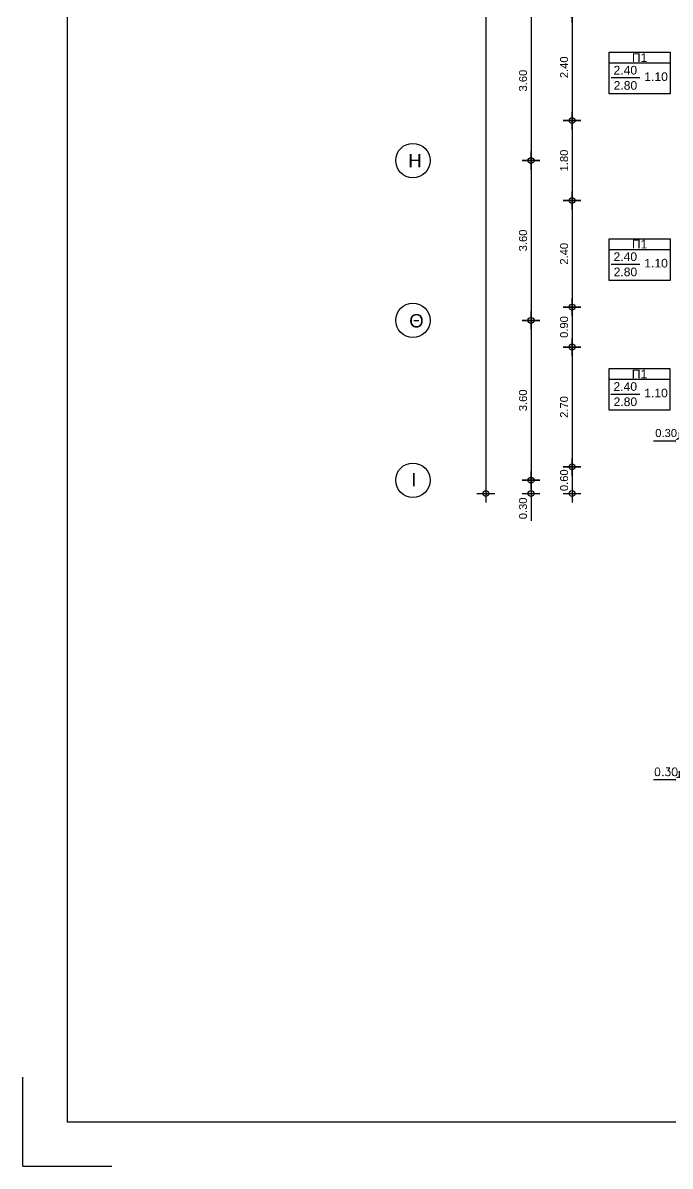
# Model space of a CAD drawing. Header units: metres. Extents: x -11 to 85, y -301 to 135.
# Drawn here: x 0 to 14.57, y 0 to 25.75 of the extents above; entities that cross this region are included whole.
import ezdxf

# ---------------------------------------------------------------- set-up
doc = ezdxf.new("R2010")
doc.units = ezdxf.units.M
doc.header["$LTSCALE"] = 0.036
doc.header["$PDMODE"] = 2
for name, color, linetype in [('arxitek corofos', 252, 'Continuous'), ('BORDER', 5, 'Continuous'), ('DIMBLK', 252, 'Continuous'), ('LAYER-ON', 4, 'Continuous'), ('MARKS', 2, 'Continuous')]:
    doc.layers.add(name, color=color, linetype=linetype)
doc.styles.add('COMU-N', font='arial.ttf')
doc.styles.get("Standard").update_dxf_attribs({"font": 'arial.ttf'})
doc.dimstyles.new('CADWDOT', dxfattribs={"dimscale": 0.1, "dimtxt": 1.8, "dimasz": 0.08, "dimexe": 2, "dimexo": 0, "dimgap": 0.09, "dimtad": 0, "dimrnd": 0.001, "dimzin": 0, "dimdsep": 46, "dimtxsty": 'Standard', "dimblk1": 'ARTDIM', "dimblk2": 'ARTDIM', "dimsah": 1, "dimcen": 0.09, "dimdle": 0.05, "dimse1": 1, "dimse2": 1, "dimadec": 0, "dimazin": 0, "dimtfac": 1, "dimtmove": 0, "dimatfit": 3, "dimldrblk": 'ARTDIM', "dimfxl": 2, "dimtvp": 0.9999, "dimtolj": 1, "dimtzin": 0, "dimarcsym": 0})

# ---------------------------------------------------------------- blocks, each defined once
blk = doc.blocks.new('art103')
at = {"layer": 'BORDER'}
for p, q in [((0.25, 14.6), (0.25, 0.25)), ((0.25, 0.25), (20.75, 0.25))]:
    blk.add_line(p, q, dxfattribs=at)
at = {"layer": 'MARKS'}
for q in [(0, 0.5), (0.5, 0)]:
    blk.add_line((0, 0), q, dxfattribs=at)
blk = doc.blocks.new('ARTDIM')
at = {"layer": 'DIMBLK'}
for p, q in [((-24.9975, 0), (24.9975, 0)), ((0, -24.9975), (0, 24.9975))]:
    blk.add_line(p, q, dxfattribs=at)
blk.add_circle((0, 0), 8.25, dxfattribs=at)
blk = doc.blocks.new('*D332')
at = {"layer": 'arxitek corofos', "color": 0, "lineweight": -2}
blk.add_line((10.423, 44.539), (10.423, 15.155), dxfattribs=at)
at = {"layer": 'Defpoints', "color": 0, "transparency": 16777216}
for p in [(13.537, 44.547), (10.423, 15.147), (13.537, 15.147)]:
    blk.add_point(p, dxfattribs=at)
at = {"layer": 'arxitek corofos', "color": 0, "lineweight": -2, "xscale": 0.008, "yscale": 0.008, "zscale": 0.008}
for p, rotation in [((10.423, 44.547), 90), ((10.423, 15.147), 270)]:
    blk.add_blockref('ARTDIM', p, dxfattribs=dict(at, rotation=rotation))
at = {"layer": 'arxitek corofos', "color": 0, "insert": (10.243, 29.847), "char_height": 0.18, "attachment_point": 5, "rotation": 90}
blk.add_mtext('\\A1;29.40', dxfattribs=at)
blk = doc.blocks.new('*D339')
at = {"layer": 'arxitek corofos', "color": 0, "lineweight": -2}
blk.add_line((11.44, 26.239), (11.44, 22.655), dxfattribs=at)
at = {"layer": 'Defpoints', "color": 0, "transparency": 16777216}
for p in [(7.93, 26.247), (7.93, 22.647), (11.44, 22.647)]:
    blk.add_point(p, dxfattribs=at)
at = {"layer": 'arxitek corofos', "color": 0, "lineweight": -2, "xscale": 0.008, "yscale": 0.008, "zscale": 0.008}
for p, rotation in [((11.44, 26.247), 90), ((11.44, 22.647), 270)]:
    blk.add_blockref('ARTDIM', p, dxfattribs=dict(at, rotation=rotation))
at = {"layer": 'arxitek corofos', "color": 0, "insert": (11.26, 24.447), "char_height": 0.18, "attachment_point": 5, "rotation": 90}
blk.add_mtext('\\A1;3.60', dxfattribs=at)
blk = doc.blocks.new('*D340')
at = {"layer": 'arxitek corofos', "color": 0, "lineweight": -2}
blk.add_line((11.44, 22.639), (11.44, 19.055), dxfattribs=at)
at = {"layer": 'Defpoints', "color": 0, "transparency": 16777216}
for p in [(7.93, 22.647), (7.93, 19.047), (11.44, 19.047)]:
    blk.add_point(p, dxfattribs=at)
at = {"layer": 'arxitek corofos', "color": 0, "lineweight": -2, "xscale": 0.008, "yscale": 0.008, "zscale": 0.008}
for p, rotation in [((11.44, 22.647), 90), ((11.44, 19.047), 270)]:
    blk.add_blockref('ARTDIM', p, dxfattribs=dict(at, rotation=rotation))
at = {"layer": 'arxitek corofos', "color": 0, "insert": (11.26, 20.847), "char_height": 0.18, "attachment_point": 5, "rotation": 90}
blk.add_mtext('\\A1;3.60', dxfattribs=at)
blk = doc.blocks.new('*D341')
at = {"layer": 'arxitek corofos', "color": 0, "lineweight": -2}
blk.add_line((11.44, 19.039), (11.44, 15.455), dxfattribs=at)
at = {"layer": 'Defpoints', "color": 0, "transparency": 16777216}
for p in [(7.93, 19.047), (7.93, 15.447), (11.44, 15.447)]:
    blk.add_point(p, dxfattribs=at)
at = {"layer": 'arxitek corofos', "color": 0, "lineweight": -2, "xscale": 0.008, "yscale": 0.008, "zscale": 0.008}
for p, rotation in [((11.44, 19.047), 90), ((11.44, 15.447), 270)]:
    blk.add_blockref('ARTDIM', p, dxfattribs=dict(at, rotation=rotation))
at = {"layer": 'arxitek corofos', "color": 0, "insert": (11.26, 17.247), "char_height": 0.18, "attachment_point": 5, "rotation": 90}
blk.add_mtext('\\A1;3.60', dxfattribs=at)
blk = doc.blocks.new('*D342')
at = {"layer": 'arxitek corofos', "color": 0, "lineweight": -2}
for p, q in [((11.44, 15.439), (11.44, 15.155)), ((11.44, 15.147), (11.44, 14.53))]:
    blk.add_line(p, q, dxfattribs=at)
at = {"layer": 'Defpoints', "color": 0, "transparency": 16777216}
for p in [(7.93, 15.447), (11.44, 15.147), (13.537, 15.147)]:
    blk.add_point(p, dxfattribs=at)
at = {"layer": 'arxitek corofos', "color": 0, "lineweight": -2, "xscale": 0.008, "yscale": 0.008, "zscale": 0.008}
for p, rotation in [((11.44, 15.447), 90), ((11.44, 15.147), 270)]:
    blk.add_blockref('ARTDIM', p, dxfattribs=dict(at, rotation=rotation))
at = {"layer": 'arxitek corofos', "color": 0, "insert": (11.26, 14.813), "char_height": 0.18, "attachment_point": 5, "rotation": 90}
blk.add_mtext('\\A1;0.30', dxfattribs=at)
blk = doc.blocks.new('*D354')
at = {"layer": 'arxitek corofos', "color": 0, "lineweight": -2}
blk.add_line((12.365, 25.939), (12.365, 23.555), dxfattribs=at)
at = {"layer": 'Defpoints', "color": 0, "transparency": 16777216}
for p in [(13.828, 25.947), (12.365, 23.547), (13.828, 23.547)]:
    blk.add_point(p, dxfattribs=at)
at = {"layer": 'arxitek corofos', "color": 0, "lineweight": -2, "xscale": 0.008, "yscale": 0.008, "zscale": 0.008}
for p, rotation in [((12.365, 25.947), 90), ((12.365, 23.547), 270)]:
    blk.add_blockref('ARTDIM', p, dxfattribs=dict(at, rotation=rotation))
at = {"layer": 'arxitek corofos', "color": 0, "insert": (12.185, 24.747), "char_height": 0.18, "attachment_point": 5, "rotation": 90}
blk.add_mtext('\\A1;2.40', dxfattribs=at)
blk = doc.blocks.new('*D355')
at = {"layer": 'arxitek corofos', "color": 0, "lineweight": -2}
blk.add_line((12.365, 23.539), (12.365, 21.755), dxfattribs=at)
at = {"layer": 'Defpoints', "color": 0, "transparency": 16777216}
for p in [(13.828, 23.547), (12.365, 21.747), (13.828, 21.747)]:
    blk.add_point(p, dxfattribs=at)
at = {"layer": 'arxitek corofos', "color": 0, "lineweight": -2, "xscale": 0.008, "yscale": 0.008, "zscale": 0.008}
for p, rotation in [((12.365, 23.547), 90), ((12.365, 21.747), 270)]:
    blk.add_blockref('ARTDIM', p, dxfattribs=dict(at, rotation=rotation))
at = {"layer": 'arxitek corofos', "color": 0, "insert": (12.185, 22.647), "char_height": 0.18, "attachment_point": 5, "rotation": 90}
blk.add_mtext('\\A1;1.80', dxfattribs=at)
blk = doc.blocks.new('*D356')
at = {"layer": 'arxitek corofos', "color": 0, "lineweight": -2}
blk.add_line((12.365, 21.739), (12.365, 19.355), dxfattribs=at)
at = {"layer": 'Defpoints', "color": 0, "transparency": 16777216}
for p in [(13.828, 21.747), (12.365, 19.347), (13.828, 19.347)]:
    blk.add_point(p, dxfattribs=at)
at = {"layer": 'arxitek corofos', "color": 0, "lineweight": -2, "xscale": 0.008, "yscale": 0.008, "zscale": 0.008}
for p, rotation in [((12.365, 21.747), 90), ((12.365, 19.347), 270)]:
    blk.add_blockref('ARTDIM', p, dxfattribs=dict(at, rotation=rotation))
at = {"layer": 'arxitek corofos', "color": 0, "insert": (12.185, 20.547), "char_height": 0.18, "attachment_point": 5, "rotation": 90}
blk.add_mtext('\\A1;2.40', dxfattribs=at)
blk = doc.blocks.new('*D357')
at = {"layer": 'arxitek corofos', "color": 0, "lineweight": -2}
blk.add_line((12.365, 19.339), (12.365, 18.455), dxfattribs=at)
at = {"layer": 'Defpoints', "color": 0, "transparency": 16777216}
for p in [(13.828, 19.347), (12.365, 18.447), (13.828, 18.447)]:
    blk.add_point(p, dxfattribs=at)
at = {"layer": 'arxitek corofos', "color": 0, "lineweight": -2, "xscale": 0.008, "yscale": 0.008, "zscale": 0.008}
for p, rotation in [((12.365, 19.347), 90), ((12.365, 18.447), 270)]:
    blk.add_blockref('ARTDIM', p, dxfattribs=dict(at, rotation=rotation))
at = {"layer": 'arxitek corofos', "color": 0, "insert": (12.185, 18.897), "char_height": 0.18, "attachment_point": 5, "rotation": 90}
blk.add_mtext('\\A1;0.90', dxfattribs=at)
blk = doc.blocks.new('*D358')
at = {"layer": 'arxitek corofos', "color": 0, "lineweight": -2}
blk.add_line((12.365, 18.439), (12.365, 15.755), dxfattribs=at)
at = {"layer": 'Defpoints', "color": 0, "transparency": 16777216}
for p in [(13.828, 18.447), (12.365, 15.747), (13.828, 15.747)]:
    blk.add_point(p, dxfattribs=at)
at = {"layer": 'arxitek corofos', "color": 0, "lineweight": -2, "xscale": 0.008, "yscale": 0.008, "zscale": 0.008}
for p, rotation in [((12.365, 18.447), 90), ((12.365, 15.747), 270)]:
    blk.add_blockref('ARTDIM', p, dxfattribs=dict(at, rotation=rotation))
at = {"layer": 'arxitek corofos', "color": 0, "insert": (12.185, 17.097), "char_height": 0.18, "attachment_point": 5, "rotation": 90}
blk.add_mtext('\\A1;2.70', dxfattribs=at)
blk = doc.blocks.new('*D359')
at = {"layer": 'arxitek corofos', "color": 0, "lineweight": -2}
blk.add_line((12.365, 15.739), (12.365, 15.155), dxfattribs=at)
at = {"layer": 'Defpoints', "color": 0, "transparency": 16777216}
for p in [(13.828, 15.747), (12.365, 15.147), (13.828, 15.147)]:
    blk.add_point(p, dxfattribs=at)
at = {"layer": 'arxitek corofos', "color": 0, "lineweight": -2, "xscale": 0.008, "yscale": 0.008, "zscale": 0.008}
for p, rotation in [((12.365, 15.747), 90), ((12.365, 15.147), 270)]:
    blk.add_blockref('ARTDIM', p, dxfattribs=dict(at, rotation=rotation))
at = {"layer": 'arxitek corofos', "color": 0, "insert": (12.185, 15.447), "char_height": 0.18, "attachment_point": 5, "rotation": 90}
blk.add_mtext('\\A1;0.60', dxfattribs=at)
blk = doc.blocks.new('*D361')
at = {"layer": 'arxitek corofos', "color": 0, "lineweight": -2}
for p, q in [((14.774, 8.698), (14.199, 8.698)), ((15.057, 8.698), (14.782, 8.698))]:
    blk.add_line(p, q, dxfattribs=at)
at = {"layer": 'Defpoints', "color": 0, "transparency": 16777216}
for p in [(14.774, 13.534), (15.065, 13.534), (14.774, 8.698)]:
    blk.add_point(p, dxfattribs=at)
at = {"layer": 'arxitek corofos', "color": 0, "lineweight": -2, "xscale": 0.008, "yscale": 0.008, "zscale": 0.008, "rotation": 180}
blk.add_blockref('ARTDIM', (14.774, 8.698), dxfattribs=at)
at = {"layer": 'arxitek corofos', "color": 0, "lineweight": -2, "xscale": 0.008, "yscale": 0.008, "zscale": 0.008}
blk.add_blockref('ARTDIM', (15.065, 8.698), dxfattribs=at)
at = {"layer": 'arxitek corofos', "color": 0, "insert": (14.482, 8.878), "char_height": 0.18, "attachment_point": 5}
blk.add_mtext('\\A1;{\\Fcomplex.shx;0.30}', dxfattribs=at)
blk = doc.blocks.new('*D432')
at = {"layer": 'arxitek corofos', "color": 0, "lineweight": -2}
for p, q in [((14.774, 16.329), (14.199, 16.329)), ((15.066, 16.329), (14.782, 16.329))]:
    blk.add_line(p, q, dxfattribs=at)
at = {"layer": 'Defpoints', "color": 0, "transparency": 16777216}
for p in [(14.774, 16.329), (14.774, 15.447), (15.074, 15.447)]:
    blk.add_point(p, dxfattribs=at)
at = {"layer": 'arxitek corofos', "color": 0, "lineweight": -2, "xscale": 0.008, "yscale": 0.008, "zscale": 0.008, "rotation": 180}
blk.add_blockref('ARTDIM', (14.774, 16.329), dxfattribs=at)
at = {"layer": 'arxitek corofos', "color": 0, "lineweight": -2, "xscale": 0.008, "yscale": 0.008, "zscale": 0.008}
blk.add_blockref('ARTDIM', (15.074, 16.329), dxfattribs=at)
at = {"layer": 'arxitek corofos', "color": 0, "insert": (14.482, 16.509), "char_height": 0.18, "attachment_point": 5}
blk.add_mtext('\\A1;0.30', dxfattribs=at)

msp = doc.modelspace()

# ---------------------------------------------------------------- linework, layer by layer
at = {"layer": 'arxitek corofos'}
for p, q in [((13.202, 24.148), (13.202, 25.085)), ((13.202, 25.085), (14.57, 25.085)), ((14.57, 25.085), (14.57, 24.148)), ((14.57, 24.839), (13.202, 24.839)), ((13.241, 24.514), (13.887, 24.514)), ((14.57, 24.148), (13.202, 24.148)), ((13.202, 19.948), (13.202, 20.885)), ((13.202, 20.885), (14.57, 20.885)), ((14.57, 20.885), (14.57, 19.948)), ((14.57, 20.639), (13.202, 20.639)), ((13.241, 20.314), (13.887, 20.314)), ((14.57, 19.948), (13.202, 19.948)), ((13.201, 17.023), (13.201, 17.961)), ((13.201, 17.961), (14.568, 17.961)), ((14.568, 17.961), (14.568, 17.023)), ((14.568, 17.715), (13.201, 17.715)), ((13.24, 17.389), (13.886, 17.389)), ((14.568, 17.023), (13.201, 17.023))]:
    msp.add_line(p, q, dxfattribs=at)
for centre in [(8.78, 22.647), (8.78, 19.047), (8.78, 15.447)]:
    msp.add_circle(centre, 0.387, dxfattribs=at)

# ---------------------------------------------------------------- block references
at = {"layer": 'LAYER-ON', "xscale": 4, "yscale": 4, "zscale": 4}
msp.add_blockref('art103', (0, 0), dxfattribs=at)

# ---------------------------------------------------------------- texts
at = {"layer": 'arxitek corofos', "style": 'COMU-N'}
for s, height, p in [('Π1', 0.195, (13.71, 24.867)), ('2.40', 0.195, (13.298, 24.584)), ('1.10', 0.195, (13.991, 24.438)), ('2.80', 0.195, (13.3, 24.241)), ('Η', 0.3, (8.677, 22.495)), ('Π1', 0.195, (13.71, 20.667)), ('2.40', 0.195, (13.298, 20.384)), ('1.10', 0.195, (13.991, 20.238)), ('2.80', 0.195, (13.3, 20.041)), ('Θ', 0.3, (8.698, 18.888)), ('Π1', 0.195, (13.708, 17.742)), ('2.40', 0.195, (13.297, 17.46)), ('1.10', 0.195, (13.99, 17.314)), ('2.80', 0.195, (13.299, 17.117)), ('Ι', 0.3, (8.746, 15.309))]:
    msp.add_text(s, height=height, dxfattribs=at).set_placement(p)

# ---------------------------------------------------------------- dimensions: what is measured, and where the dimension line sits
at = {"layer": 'arxitek corofos'}
for base, p1, p2, picture, middle in [((10.423, 15.147), (13.537, 44.547), (13.537, 15.147), '*D332', (10.243, 29.847)), ((11.44, 22.647), (7.93, 26.247), (7.93, 22.647), '*D339', (11.26, 24.447)), ((12.365, 23.547), (13.828, 25.947), (13.828, 23.547), '*D354', (12.185, 24.747)), ((12.365, 21.747), (13.828, 23.547), (13.828, 21.747), '*D355', (12.185, 22.647)), ((11.44, 19.047), (7.93, 22.647), (7.93, 19.047), '*D340', (11.26, 20.847)), ((12.365, 19.347), (13.828, 21.747), (13.828, 19.347), '*D356', (12.185, 20.547)), ((12.365, 18.447), (13.828, 19.347), (13.828, 18.447), '*D357', (12.185, 18.897)), ((11.44, 15.447), (7.93, 19.047), (7.93, 15.447), '*D341', (11.26, 17.247)), ((12.365, 15.747), (13.828, 18.447), (13.828, 15.747), '*D358', (12.185, 17.097)), ((12.365, 15.147), (13.828, 15.747), (13.828, 15.147), '*D359', (12.185, 15.447))]:
    dim = msp.add_linear_dim(base=base, p1=p1, p2=p2, angle=90, dimstyle='CADWDOT', dxfattribs=at)
    dim.commit()
    dim.dimension.update_dxf_attribs({"geometry": picture, "text_midpoint": middle})
dim = msp.add_linear_dim(base=(14.774, 16.329), p1=(15.074, 15.447), p2=(14.774, 15.447), dimstyle='CADWDOT', dxfattribs=at)
dim.commit()
dim.dimension.update_dxf_attribs({"geometry": '*D432', "text_midpoint": (14.482, 16.509)})
dim = msp.add_linear_dim(base=(11.44, 15.147), p1=(7.93, 15.447), p2=(13.537, 15.147), angle=90, dimstyle='CADWDOT', dxfattribs=at)
dim.commit()
dim.dimension.update_dxf_attribs({"geometry": '*D342', "text_midpoint": (11.44, 14.813), "dimtype": 160})
dim = msp.add_linear_dim(base=(14.774, 8.698), p1=(15.065, 13.534), p2=(14.774, 13.534), text='{\\Fcomplex.shx;0.30}', dimstyle='CADWDOT', dxfattribs=at)
dim.commit()
dim.dimension.update_dxf_attribs({"geometry": '*D361', "text_midpoint": (14.482, 8.878)})

doc.saveas('drawing.dxf')
